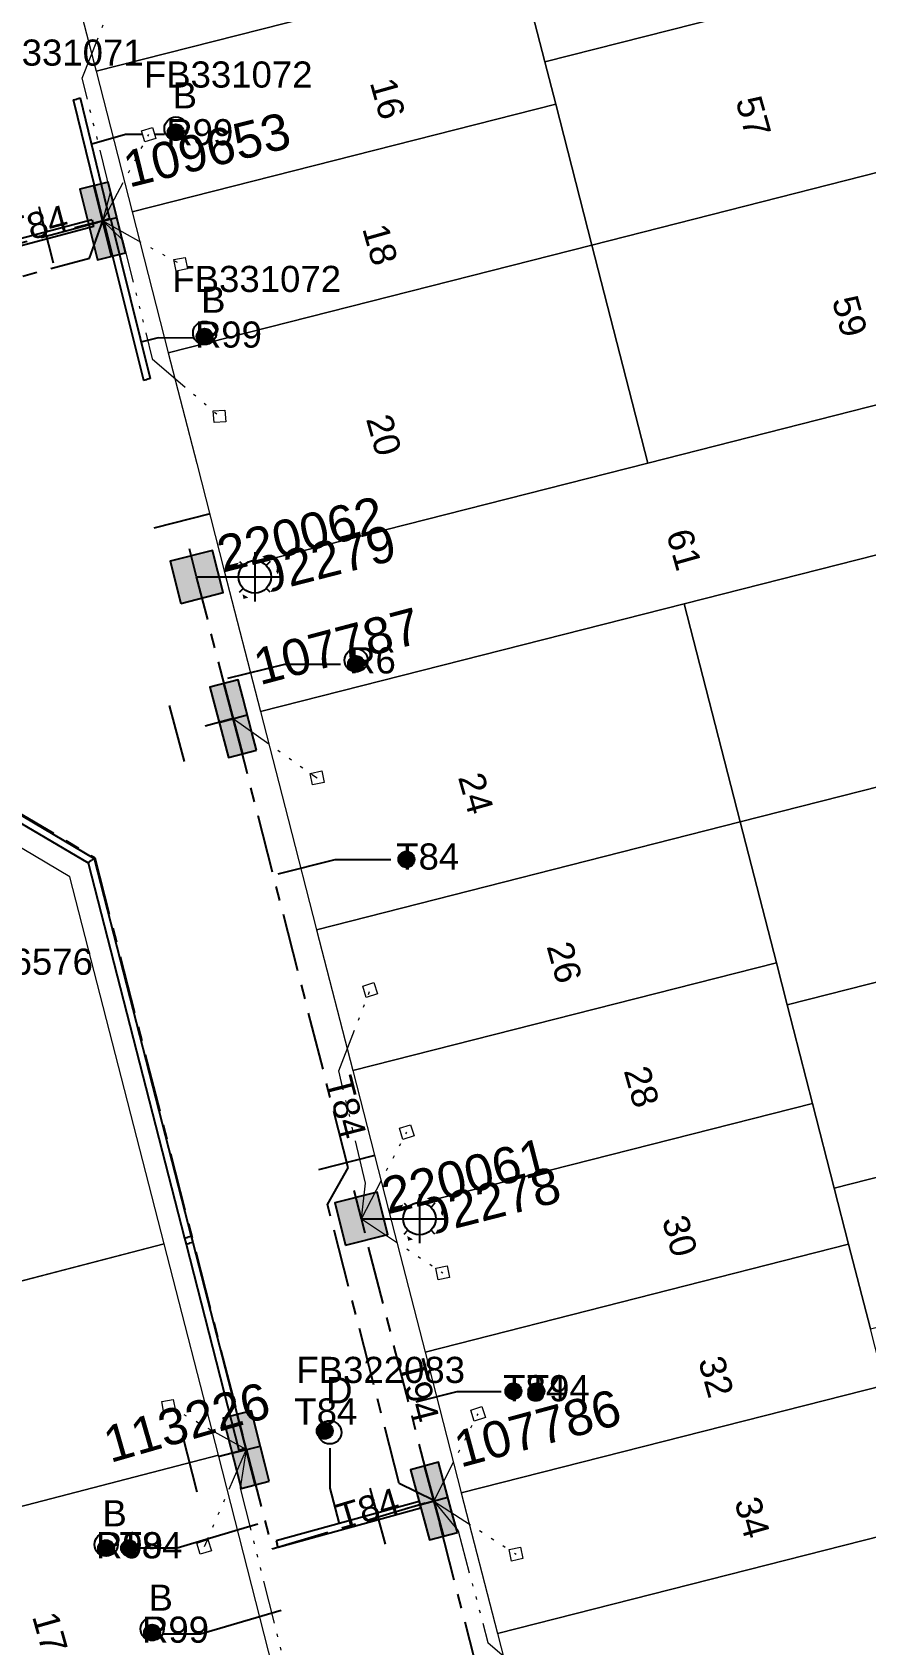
# Model space of a CAD drawing. Header units: metres. Extents: x 307635 to 308805, y 6256169 to 6257356.
# Drawn here: x 308414.2 to 308471.6, y 6256529.6 to 6256640.7 of the extents above; entities that cross this region are included whole.
import ezdxf
from ezdxf.enums import TextEntityAlignment as Align

# ---------------------------------------------------------------- set-up
doc = ezdxf.new("R2010")
doc.units = ezdxf.units.M
doc.linetypes.add('Cable Exist UG', pattern=[7, 4, -1, 1, -1])
doc.linetypes.add('PHANTOMX2', pattern=[6.6, 3, -0.75, 0.2, -0.75, 0.2, -0.75, 0.2, -0.75])
doc.layers.get('0').update_dxf_attribs({"color": 6})
doc.layers.get('Defpoints').update_dxf_attribs({"color": 250})
for name, color, linetype, lineweight in [('Cadastre Land Parcels_SP_EXT', 118, 'Continuous', 15), ('Mains_LV_EXT', 163, 'Continuous', 25), ('Mains_LV_SL_EXT', 135, 'Continuous', 25), ('Services_SP_EXT', 42, 'PHANTOMX2', 20)]:
    doc.layers.add(name, color=color, linetype=linetype, lineweight=lineweight)
for name, color, linetype in [('Duct_SP_EXT', 30, 'Continuous'), ('Equip_SP_SL_EXT', 7, 'Continuous'), ('SupportsUG_SP_LV_EXT', 7, 'Continuous'), ('SupportsUG_SP_LV_SL_EXT', 7, 'Continuous')]:
    doc.layers.add(name, color=color, linetype=linetype)
doc.styles.add('COLUMN_LABEL', font='arial.ttf', dxfattribs={"height": 2})
doc.styles.add('iecARIAL', font='arial.ttf', dxfattribs={"height": 2})
doc.styles.add('POLE_LABEL', font='arial.ttf', dxfattribs={"height": 2})
doc.styles.add('SL_LABEL', font='arial.ttf', dxfattribs={"height": 2})
doc.styles.get("Standard").update_dxf_attribs({"font": 'arial.ttf'})

# ---------------------------------------------------------------- blocks, each defined once
blk = doc.blocks.new('COLUMN_EXT')
blk.add_hatch(color=256).paths.add_polyline_path([(1.5, -1.5), (1.5, 1.5), (-1.5, 1.5), (-1.5, -1.5)])
blk.add_lwpolyline([(1.5, 1.5), (-1.5, 1.5), (-1.5, -1.5), (1.5, -1.5)], close=True)
at = {"layer": 'Defpoints', "flags": 128}
for points in [[(0, 0), (0, -2)], [(2, -4), (-2, -4)]]:
    blk.add_lwpolyline(points, dxfattribs=at)
at = {"flags": 1}
blk.add_attdef('Z', (-1.81, 2.35), '', height=0.2, rotation=180, dxfattribs=at)
at = {"flags": 9}
for tag, p in [('STREETNAME', (-1.81, 1.6)), ('LOCATION', (-1.81, 1.4)), ('SUBURB', (-1.81, 1.8)), ('LEGEND', (-1.81, 1.2)), ('NOTES', (-1.81, 2)), ('COLUMN_TYPE', (-1.81, 0.4)), ('OWNED_BY', (-1.81, 0.6)), ('USAGE', (-1.81, 1)), ('STATE', (-1.81, 0.8))]:
    blk.add_attdef(tag, text='', height=0.2, rotation=180, dxfattribs=at).set_placement(p, align=Align.MIDDLE_LEFT)
for tag, style, p in [('STRUCTURE_PLANT_NUMBER', 'POLE_LABEL', (-1.81, -0.03)), ('STREET_CODE', 'COLUMN_LABEL', (-1.81, 0.2))]:
    blk.add_attdef(tag, text='', height=0.2, rotation=180, dxfattribs=dict(at, style=style)).set_placement(p, align=Align.MIDDLE_LEFT)
at = {"style": 'COLUMN_LABEL', "width": 0.9, "flags": 8}
blk.add_attdef('ASSET_NUM', text='', height=2, rotation=270, dxfattribs=at).set_placement((2, -4), align=Align.MIDDLE_LEFT)
blk = doc.blocks.new('PILLAR_EXT')
blk.add_hatch(color=256).paths.add_polyline_path([(2.5, -1), (2.5, 1), (-2.5, 1), (-2.5, -1)])
for p, q in [((2.5, 0), (-2.5, 0)), ((0, -1), (0, 1))]:
    blk.add_line(p, q)
at = {"ltscale": 10}
blk.add_line((-2.5, 0), (2.5, 0), dxfattribs=at)
blk.add_lwpolyline([(2.5, 1), (1.25, 1), (-1.25, 1), (-2.5, 1), (-2.5, -1), (2.5, -1)], close=True)
at = {"layer": 'Defpoints'}
for p, q in [((0, 0), (0, -2)), ((2, -4), (-2, -4))]:
    blk.add_line(p, q, dxfattribs=at)
for tag, p, flags in [('STREETNAME', (0, 1.8), 9), ('LOCATION', (0, 1.2), 9), ('SUBURB', (0, 2), 1), ('PARENT', (0, 1.6), 9), ('NOTES', (0, 1.4), 9), ('SUPPORT_TYPE', (0, 0.6), 9), ('OWNED_BY', (0, 0.2), 9), ('LEGEND', (0, 1), 9), ('USAGE', (0, 0.8), 9), ('STATE', (0, 0.4), 9)]:
    blk.add_attdef(tag, p, '', height=0.2, rotation=180, dxfattribs=dict(flags=flags))
at = {"width": 0.9, "flags": 8}
blk.add_attdef('ASSET_NUM', text='', height=2, rotation=270, dxfattribs=at).set_placement((2, -4), align=Align.MIDDLE_LEFT)
blk = doc.blocks.new('DUCT_EXT')
blk.add_circle((0, 0.8), 0.8)
at = {"flags": 1}
blk.add_attdef('Z', (0, 0), '', height=0.2, dxfattribs=at)
at = {"flags": 9}
for tag, p in [('DUCT_CODE', (0, 0)), ('XSECT_TYPE', (0, -0.2)), ('STATE', (0, -0.6)), ('FB_REFERENCE', (0, -0.4)), ('NOTES', (0, -0.8))]:
    blk.add_attdef(tag, text='', height=0.2, dxfattribs=at).set_placement(p, align=Align.MIDDLE_LEFT)
blk = doc.blocks.new('SL_LANTERN_EXT')
at = {"flags": 9}
for tag, p in [('LRATECODE', (-7.4, 0)), ('LOUTREACHVOCAB', (-7.2, 0)), ('LOUTREACH', (-7, 0)), ('LANTNUMBER', (-6.6, 0)), ('LNEW', (-6.4, 0)), ('LMASTVOCAB', (-6.2, 0)), ('LMAST', (-6, 0)), ('LLAMPVOCAB', (-5.8, 0)), ('LLAMP', (-5.6, 0)), ('LEXIST', (-5.4, 0)), ('LCHARGE3PERCENT', (-5.2, 0)), ('LCHARGE3', (-5, 0)), ('LCHARGE2PERCENT', (-4.8, 0)), ('LCHARGE2', (-4.6, 0)), ('LCHARGE1PERCENT', (-4.4, 0)), ('LCHARGE1', (-4.2, 0)), ('LCATEGORY', (-4, 0)), ('LBRACKETVOCAB', (-3.8, 0)), ('LBRACKET', (-3.6, 0)), ('LKINGHEIGHT', (-3.4, 0)), ('CREPLACE', (-3.2, 0)), ('CREMOVE', (-3, 0)), ('CNUMBER', (-2.8, 0)), ('CNEW', (-2.6, 0)), ('CEXIST', (-2.4, 0)), ('USAGE', (-2.2, 0)), ('STATE', (-2, 0)), ('OWNED_BY', (-1.8, 0)), ('ORIENTATION', (-1.6, 0)), ('OPERATING_VOLTAGE', (-1.4, 0)), ('NO_PHASES', (-1.2, 0)), ('LANTERN_TYPE', (-1, 0)), ('LANTERN_PURPOSE', (-0.8, 0)), ('CONTROL_TYPE', (-0.6, 0)), ('CONSTRUCTED_VOLTAGE', (-0.4, 0))]:
    blk.add_attdef(tag, text='', height=0.001, rotation=270, dxfattribs=at).set_placement(p, align=Align.MIDDLE_LEFT)
at = {"style": 'SL_LABEL', "flags": 9}
blk.add_attdef('STREET_CODE', text='', height=0.001, rotation=270, dxfattribs=at).set_placement((0, 0), align=Align.MIDDLE_LEFT)
at = {"flags": 1}
blk.add_attdef('Z', (0, 0), '', height=0.001, rotation=270, dxfattribs=at)
at = {"width": 0.9}
blk.add_attdef('LNUMBER', text='', height=1, dxfattribs=at).set_placement((7, -1), align=Align.MIDDLE_LEFT)
at = {"flags": 9}
for tag, p in [('LREMOVE', (0, -7.6)), ('LREPLACE', (0, -7.8)), ('LTYPE', (0, -8)), ('LTYPEVOCAB', (0, -8.2)), ('LEGEND', (0, -8.4)), ('SUBURB', (0, -8.6)), ('STREETNAME', (0, -8.8)), ('LOCATION', (0, -9)), ('NOTES', (0, -9.2)), ('MAINTAINED_BY', (0, -9.86))]:
    blk.add_attdef(tag, text='', height=0.001, dxfattribs=at).set_placement(p, align=Align.MIDDLE_LEFT)
blk.add_attdef('OPERATED_BY', (0, -9.61), '', height=0.001, dxfattribs=at)
blk.add_wipeout([(5.69, 0), (5.06, -1.06), (4, -1.69), (2.94, -1.06), (2.31, 0), (2.94, 1.06), (4, 1.69), (5.06, 1.06)])
for p, q in [((4, 1.69), (4, 0)), ((0, 0), (4, 0)), ((2.94, 1.06), (3.2, 0.8)), ((5.06, 1.06), (4.8, 0.8)), ((2.94, -1.06), (3.2, -0.8)), ((4, 0), (5.69, 0)), ((4, 0), (4, -1.69)), ((5.06, -1.06), (4.8, -0.8))]:
    blk.add_line(p, q)
blk.add_circle((4, 0), 1.12)
blk = doc.blocks.new('CCP_EXT')
at = {"flags": 9}
for tag, p in [('STATE', (0, -1.8)), ('LEGEND', (0, -1.4)), ('LIFE_SUPPORT', (0, -1.6)), ('NOTES', (0, -2))]:
    blk.add_attdef(tag, text='', height=0.2, dxfattribs=at).set_placement(p, align=Align.MIDDLE_LEFT)
blk.add_wipeout([(0, 0.57), (0.57, 0), (0, -0.57), (-0.57, 0)])
blk.add_lwpolyline([(-0.57, 0), (0, 0.57), (0.57, 0), (0, -0.57), (-0.57, 0)])
at = {"flags": 1}
blk.add_attdef('Z', (0, 0), '', height=0.2, dxfattribs=at)
at = {"flags": 9}
for tag, p in [('CCP_TYPE', (0, 0)), ('CONSTRUCTED_VOLTAGE', (0, -0.2)), ('OPERATING_VOLTAGE', (0, -0.6)), ('ORIENTATION', (0, -0.8)), ('OWNED_BY', (0, -1)), ('NO_PHASES', (0, -0.4)), ('USAGE', (0, -1.2))]:
    blk.add_attdef(tag, text='', height=0.2, dxfattribs=at).set_placement(p, align=Align.MIDDLE_LEFT)
blk = doc.blocks.new('CABLE_LARGE_EXT')
h = blk.add_hatch(color=256)
edge = h.paths.add_edge_path()
edge.add_arc((0, 0.55), 0.55, 0, 360)
blk.add_circle((0, 0.55), 0.55)
at = {"flags": 1}
blk.add_attdef('Z', (0, 0), '', height=0.2, dxfattribs=at)
at = {"flags": 9}
for tag, p in [('COND_CODE', (0, 0)), ('STATE', (0, -0.4)), ('XSECT_SIZE', (0, -0.6)), ('FB_REFERENCE', (0, -0.2)), ('NOTES', (0, -0.8))]:
    blk.add_attdef(tag, text='', height=0.2, dxfattribs=at).set_placement(p, align=Align.MIDDLE_LEFT)

msp = doc.modelspace()

# ---------------------------------------------------------------- linework, layer by layer
at = {"layer": 'Cadastre Land Parcels_SP_EXT', "linetype": 'Continuous'}
for points in [[(308478.64, 6256646.02), (308475.4, 6256658.62), (308446.26, 6256651.21), (308447.76, 6256645.38), (308449.5, 6256638.61), (308478.64, 6256646.02)], [(308447.76, 6256645.38), (308446.26, 6256651.21), (308445.27, 6256655.07), (308416.13, 6256647.66), (308418.62, 6256637.97), (308447.76, 6256645.38)], [(308481.87, 6256633.42), (308478.64, 6256646.02), (308449.5, 6256638.61), (308450.25, 6256635.69), (308452.73, 6256626), (308481.87, 6256633.42)], [(308450.25, 6256635.69), (308449.5, 6256638.61), (308447.76, 6256645.38), (308418.62, 6256637.97), (308421.1, 6256628.28), (308450.25, 6256635.69)], [(308452.73, 6256626), (308450.25, 6256635.69), (308421.1, 6256628.28), (308423.59, 6256618.59), (308452.73, 6256626)], [(308485.73, 6256618.41), (308481.87, 6256633.42), (308452.73, 6256626), (308456.59, 6256610.99), (308485.73, 6256618.41)], [(308456.59, 6256610.99), (308452.73, 6256626), (308423.59, 6256618.59), (308425.55, 6256610.97), (308427.44, 6256603.58), (308456.59, 6256610.99)], [(308459.07, 6256601.3), (308488.21, 6256608.72), (308485.73, 6256618.41), (308456.59, 6256610.99), (308427.44, 6256603.58), (308429.93, 6256593.89), (308459.07, 6256601.3)], [(308492.07, 6256593.7), (308488.21, 6256608.72), (308459.07, 6256601.3), (308462.93, 6256586.29), (308492.07, 6256593.7)], [(308462.93, 6256586.29), (308459.07, 6256601.3), (308429.93, 6256593.89), (308431.83, 6256586.48), (308433.79, 6256578.87), (308462.93, 6256586.29)], [(308495.3, 6256581.11), (308492.07, 6256593.7), (308462.93, 6256586.29), (308465.42, 6256576.6), (308466.16, 6256573.69), (308495.3, 6256581.11)], [(308465.42, 6256576.6), (308462.93, 6256586.29), (308433.79, 6256578.87), (308436.28, 6256569.18), (308465.42, 6256576.6)], [(308423.3, 6256557.24), (308416.81, 6256582.52), (308411.93, 6256585.41), (308400.28, 6256582.44), (308407.71, 6256553.18), (308423.3, 6256557.24)], [(308498.54, 6256568.51), (308495.3, 6256581.11), (308466.16, 6256573.69), (308467.91, 6256566.91), (308469.4, 6256561.09), (308498.54, 6256568.51)], [(308467.91, 6256566.91), (308466.16, 6256573.69), (308465.42, 6256576.6), (308436.28, 6256569.18), (308438.76, 6256559.49), (308467.91, 6256566.91)], [(308501.03, 6256558.82), (308498.54, 6256568.51), (308469.4, 6256561.09), (308470.39, 6256557.22), (308471.89, 6256551.4), (308501.03, 6256558.82)], [(308470.39, 6256557.22), (308469.4, 6256561.09), (308467.91, 6256566.91), (308438.76, 6256559.49), (308441.25, 6256549.8), (308470.39, 6256557.22)], [(308427.04, 6256542.69), (308423.3, 6256557.24), (308393.92, 6256549.6), (308397.65, 6256535.05), (308427.04, 6256542.69)], [(308472.88, 6256547.53), (308471.89, 6256551.4), (308470.39, 6256557.22), (308441.25, 6256549.8), (308443.74, 6256540.11), (308472.88, 6256547.53)], [(308475.37, 6256537.84), (308474.37, 6256541.71), (308472.88, 6256547.53), (308443.74, 6256540.11), (308446.23, 6256530.42), (308475.37, 6256537.84)], [(308430.77, 6256528.14), (308427.04, 6256542.69), (308397.65, 6256535.05), (308401.39, 6256520.51), (308430.77, 6256528.14)], [(308477.86, 6256528.15), (308477.61, 6256529.11), (308475.37, 6256537.84), (308446.23, 6256530.42), (308448.72, 6256520.73), (308477.86, 6256528.15)]]:
    msp.add_lwpolyline(points, close=True, dxfattribs=at)
at = {"layer": 'Duct_SP_EXT'}
for p, q in [((308417.07, 6256636), (308417.3, 6256636.05)), ((308419.1, 6256627.67), (308417.07, 6256636)), ((308417.54, 6256636.11), (308417.3, 6256636.05)), ((308419.57, 6256627.79), (308417.54, 6256636.11)), ((308419.57, 6256627.79), (308419.34, 6256627.73)), ((308419.61, 6256627.83), (308419.38, 6256627.77)), ((308419.61, 6256627.83), (308422.35, 6256616.81)), ((308418.35, 6256627.73), (308408.55, 6256625.14)), ((308418.47, 6256627.27), (308408.67, 6256624.67)), ((308418.35, 6256627.73), (308418.41, 6256627.5)), ((308418.47, 6256627.27), (308418.41, 6256627.5)), ((308419.1, 6256627.67), (308419.34, 6256627.73)), ((308419.14, 6256627.71), (308419.38, 6256627.77)), ((308419.14, 6256627.71), (308421.89, 6256616.7)), ((308421.89, 6256616.7), (308422.12, 6256616.75)), ((308422.35, 6256616.81), (308422.12, 6256616.75)), ((308412.16, 6256586.97), (308418.07, 6256583.47)), ((308412.23, 6256587.49), (308418.49, 6256583.78)), ((308418.07, 6256583.47), (308418.28, 6256583.63)), ((308418.07, 6256583.47), (308424.7, 6256557.64)), ((308418.49, 6256583.78), (308418.28, 6256583.63)), ((308418.49, 6256583.78), (308425.16, 6256557.76)), ((308424.7, 6256557.64), (308424.93, 6256557.7)), ((308424.7, 6256557.64), (308424.81, 6256557.22)), ((308424.81, 6256557.22), (308425.04, 6256557.29)), ((308424.81, 6256557.22), (308425.04, 6256557.29)), ((308424.81, 6256557.22), (308424.81, 6256557.22)), ((308425.16, 6256557.76), (308424.93, 6256557.7)), ((308425.28, 6256557.35), (308425.04, 6256557.29)), ((308425.28, 6256557.35), (308425.04, 6256557.29)), ((308425.16, 6256557.76), (308425.28, 6256557.35)), ((308425.28, 6256557.35), (308425.28, 6256557.35)), ((308425.28, 6256557.35), (308428.92, 6256543.17)), ((308428.45, 6256543.05), (308428.68, 6256543.11)), ((308428.92, 6256543.17), (308428.68, 6256543.11)), ((308440.84, 6256539.52), (308431.02, 6256536.81)), ((308440.97, 6256539.06), (308431.15, 6256536.35)), ((308440.84, 6256539.52), (308440.91, 6256539.29)), ((308440.97, 6256539.06), (308440.91, 6256539.29)), ((308431.02, 6256536.81), (308431.08, 6256536.58)), ((308431.15, 6256536.35), (308431.08, 6256536.58))]:
    msp.add_line(p, q, dxfattribs=at)
for points in [[(308423.33, 6256633.62), (308420.64, 6256633.6), (308418.32, 6256632.94)], [(308425.31, 6256619.6), (308422.89, 6256619.62), (308421.69, 6256619.31)], [(308435.44, 6256597.13), (308431.58, 6256597.13), (308427.67, 6256596.16)], [(308438.91, 6256583.68), (308435.04, 6256583.68), (308431.13, 6256582.7)], [(308434.71, 6256543.19), (308434.71, 6256540.43), (308435.32, 6256538.06)], [(308423.22, 6256530.4), (308425.81, 6256530.4), (308430.02, 6256531.64), (308431.36, 6256532.04)]]:
    msp.add_lwpolyline(points, dxfattribs=at)
at = {"layer": 'Mains_LV_EXT', "linetype": 'Cable Exist UG'}
for points in [[(308402.82, 6256645.82), (308403.31, 6256643.88), (308403.31, 6256643.88), (308408.08, 6256624.72), (308419.08, 6256627.66)], [(308382.84, 6256593.97), (308387.29, 6256593.05), (308387.29, 6256593.05), (308396.92, 6256595.53), (308399.66, 6256596.22), (308399.66, 6256596.22), (308409.52, 6256598.73), (308409.34, 6256601.42), (308409.34, 6256601.42), (308412.61, 6256606.92), (308410.47, 6256615.25), (308408.76, 6256622.56), (308418.18, 6256625.11), (308419.08, 6256627.66)], [(308428.97, 6256543.04), (308430.73, 6256536.26), (308441.85, 6256539.59)]]:
    msp.add_lwpolyline(points, dxfattribs=at)
at = {"layer": 'Services_SP_EXT'}
for points in [[(308419.08, 6256627.66), (308419.62, 6256629.63), (308419.62, 6256629.63), (308417.66, 6256637.48), (308419.87, 6256643.11)], [(308428.95, 6256543.08), (308428.54, 6256540.44), (308431.88, 6256527.09), (308429.83, 6256521.56)]]:
    msp.add_lwpolyline(points, dxfattribs=at)

# ---------------------------------------------------------------- block references
at = {"layer": 'Duct_SP_EXT'}
for name, p in [('DUCT_EXT', (308424.12, 6256633.22)), ('DUCT_EXT', (308426.09, 6256619.15)), ('CABLE_LARGE_EXT', (308426.09, 6256619.15)), ('DUCT_EXT', (308436.51, 6256596.62)), ('CABLE_LARGE_EXT', (308436.51, 6256596.62)), ('CABLE_LARGE_EXT', (308439.97, 6256583.16)), ('CABLE_LARGE_EXT', (308447.33, 6256546.55)), ('CABLE_LARGE_EXT', (308448.91, 6256546.55)), ('CABLE_LARGE_EXT', (308434.35, 6256543.82)), ('DUCT_EXT', (308434.7, 6256543.47)), ('DUCT_EXT', (308419.31, 6256535.75)), ('CABLE_LARGE_EXT', (308419.31, 6256535.75)), ('CABLE_LARGE_EXT', (308420.89, 6256535.75)), ('DUCT_EXT', (308422.48, 6256529.94)), ('CABLE_LARGE_EXT', (308422.48, 6256529.94))]:
    msp.add_blockref(name, p, dxfattribs=at)
at = {"layer": 'SupportsUG_SP_LV_SL_EXT'}
ref = msp.add_blockref('COLUMN_EXT', (308425.54, 6256603.16), dxfattribs=dict(at, rotation=194.3710240475313))
ref.add_attrib('ASSET_NUM', '792279', dxfattribs={"layer": '0', "height": 2.5, "rotation": 14.371, "style": 'COLUMN_LABEL'}).set_placement((308427.54, 6256603.91), align=Align.TOP_LEFT)
ref = msp.add_blockref('COLUMN_EXT', (308436.87, 6256558.98), dxfattribs=dict(at, rotation=194.3710240475313))
ref.add_attrib('ASSET_NUM', '792278', dxfattribs={"layer": '0', "height": 2.5, "rotation": 14.371, "style": 'COLUMN_LABEL'}).set_placement((308438.87, 6256559.73), align=Align.TOP_LEFT)

# ---------------------------------------------------------------- texts
at = {"layer": 'Cadastre Land Parcels_SP_EXT'}
for s, rotation, p in [('16', 285.7505, (308437.44, 6256637.19)), ('57', 285.7498, (308462.6, 6256635.95)), ('18', 285.7466, (308436.92, 6256627.14)), ('59', 285.7496, (308469.23, 6256622.21)), ('20', 285.7498, (308437.18, 6256614.03)), ('61', 285.7559, (308457.83, 6256606.15)), ('24', 285.7485, (308443.51, 6256589.37)), ('26', 285.7559, (308449.6, 6256577.73)), ('28', 285.749, (308454.91, 6256569.17)), ('30', 285.752, (308457.54, 6256558.9)), ('32', 285.7598, (308460.03, 6256549.21)), ('34', 285.7451, (308462.52, 6256539.52)), ('17', 285.7476, (308414.21, 6256531.6))]:
    msp.add_text(s, height=1.8, rotation=rotation, dxfattribs=at).set_placement(p)
at = {"layer": 'Duct_SP_EXT'}
for s, p in [('FB331071', (308410.29, 6256638.35)), ('FB331072', (308421.91, 6256636.84)), ('B', (308423.89, 6256635.41)), ('R99', (308423.45, 6256632.87)), ('FB331072', (308423.87, 6256622.77)), ('B', (308425.85, 6256621.34)), ('R99', (308425.42, 6256618.94)), ('R6', (308436.03, 6256596.51)), ('T84', (308439.27, 6256583.01)), ('FB346576', (308406.8, 6256575.77)), ('FB322083', (308432.4, 6256547.67)), ('D', (308434.45, 6256546.27)), ('T84', (308446.63, 6256546.41)), ('T94', (308448.25, 6256546.41)), ('T84', (308432.26, 6256544.81)), ('B', (308419.06, 6256537.8)), ('R99', (308418.61, 6256535.6)), ('T84', (308420.23, 6256535.6)), ('B', (308422.23, 6256531.99)), ('R99', (308421.78, 6256529.79))]:
    msp.add_text(s, height=1.8, dxfattribs=at).set_placement(p)
at = {"layer": 'Mains_LV_EXT'}
for s, rotation, p in [('T84', 14.9151, (308412.66, 6256625.95)), ('T94', 284.371, (308439.44, 6256549)), ('T84', 16.6624, (308435.5, 6256537.53))]:
    msp.add_text(s, height=1.8, rotation=rotation, dxfattribs=at).set_placement(p)

# ---------------------------------------------------------------- next in the draw order: block references
at = {"layer": 'Equip_SP_SL_EXT'}
ref = msp.add_blockref('SL_LANTERN_EXT', (308425.54, 6256603.16), dxfattribs=at)
ref.add_attrib('ASSET_NUM', '220062', dxfattribs={"layer": '0', "height": 2.5, "rotation": 14.371, "style": 'iecARIAL'}).set_placement((308427.04, 6256604.66), align=Align.MIDDLE_LEFT)
ref = msp.add_blockref('SL_LANTERN_EXT', (308436.87, 6256558.98), dxfattribs=at)
ref.add_attrib('ASSET_NUM', '220061', dxfattribs={"layer": '0', "height": 2.5, "rotation": 14.371, "style": 'iecARIAL'}).set_placement((308438.37, 6256560.48), align=Align.MIDDLE_LEFT)
at = {"layer": 'Services_SP_EXT'}
for p, rotation in [((308422.24, 6256633.6), 242.0154165955095), ((308424.44, 6256624.68), 146.0154164427805), ((308427.12, 6256614.21), 139.4412140808131), ((308433.83, 6256589.32), 146.8477812987582), ((308437.47, 6256574.72), 242.8477812437035), ((308442.47, 6256555.25), 146.3710238734253), ((308423.61, 6256546.07), 326.117626415506), ((308444.9, 6256545.54), 243.1523756212547), ((308426.05, 6256536.38), 62.11762672325979), ((308447.51, 6256535.89), 147.1523752302153)]:
    msp.add_blockref('CCP_EXT', p, dxfattribs=dict(at, rotation=rotation))

# ---------------------------------------------------------------- next in the draw order: linework, layer by layer
at = {"layer": 'Duct_SP_EXT'}
msp.add_line((308424.81, 6256557.22), (308428.45, 6256543.05), dxfattribs=at)
for points in [[(308446.5, 6256547.07), (308443.45, 6256547.07), (308440.62, 6256546.35)], [(308421.62, 6256536.33), (308424.21, 6256536.33), (308428.43, 6256537.58), (308429.76, 6256537.97)]]:
    msp.add_lwpolyline(points, dxfattribs=at)
at = {"layer": 'Mains_LV_EXT', "linetype": 'Cable Exist UG'}
for points in [[(308386.24, 6256580.92), (308392.67, 6256582.56), (308392.67, 6256582.56), (308399.78, 6256584.38), (308402.45, 6256585.06), (308402.45, 6256585.06), (308412.24, 6256587.55), (308418.54, 6256583.82), (308428.97, 6256543.04)], [(308441.85, 6256539.59), (308436.87, 6256558.98)]]:
    msp.add_lwpolyline(points, dxfattribs=at)
msp.add_lwpolyline([(308453.47, 6256488.17), (308451.5, 6256489.45), (308451.5, 6256489.45, 0.064266), (308450.09, 6256499.35), (308450.09, 6256499.35), (308447.04, 6256511.35), (308448.48, 6256513.76), (308448.48, 6256513.76), (308441.85, 6256539.59)], format="xyb", dxfattribs=at)
at = {"layer": 'Mains_LV_SL_EXT', "linetype": 'Cable Exist UG'}
msp.add_lwpolyline([(308428.05, 6256593.44), (308425.54, 6256603.16)], dxfattribs=at)
at = {"layer": 'Services_SP_EXT'}
for points in [[(308419.08, 6256627.66), (308422.24, 6256633.6)], [(308419.08, 6256627.66), (308424.44, 6256624.68)], [(308419.08, 6256627.66), (308420.44, 6256626.36), (308420.44, 6256626.36), (308422.48, 6256618.18), (308427.12, 6256614.21)], [(308428.06, 6256593.4), (308433.83, 6256589.32)], [(308436.87, 6256558.98), (308437.16, 6256561.43), (308435.32, 6256569.15), (308437.47, 6256574.72)], [(308436.87, 6256558.98), (308442.47, 6256555.25)], [(308428.95, 6256543.08), (308423.61, 6256546.07)], [(308441.86, 6256539.54), (308444.9, 6256545.54)], [(308428.95, 6256543.08), (308426.05, 6256536.38)], [(308441.86, 6256539.54), (308443.52, 6256537.5), (308445.58, 6256529.81), (308450, 6256526)], [(308441.86, 6256539.54), (308447.51, 6256535.89)]]:
    msp.add_lwpolyline(points, dxfattribs=at)

# ---------------------------------------------------------------- next in the draw order: block references
at = {"layer": 'Duct_SP_EXT'}
msp.add_blockref('CABLE_LARGE_EXT', (308424.1, 6256633.22), dxfattribs=at)
at = {"layer": 'Services_SP_EXT', "rotation": 242.3710240333811}
msp.add_blockref('CCP_EXT', (308439.99, 6256564.94), dxfattribs=at)
at = {"layer": 'SupportsUG_SP_LV_EXT'}
ref = msp.add_blockref('PILLAR_EXT', (308419.08, 6256627.66), dxfattribs=dict(at, rotation=284.015416669958))
ref.add_attrib('ASSET_NUM', '109653', dxfattribs={"layer": '0', "height": 2.5, "rotation": 13.9776, "style": 'iecARIAL'}).set_placement((308420.58, 6256631.16), align=Align.MIDDLE_LEFT)
ref = msp.add_blockref('PILLAR_EXT', (308428.06, 6256593.4), dxfattribs=dict(at, rotation=284.8477812535442))
ref.add_attrib('ASSET_NUM', '107787', dxfattribs={"layer": '0', "height": 2.5, "rotation": 14.8478, "style": 'iecARIAL'}).set_placement((308429.56, 6256596.9), align=Align.MIDDLE_LEFT)
ref = msp.add_blockref('PILLAR_EXT', (308428.95, 6256543.08), dxfattribs=dict(at, rotation=284.267901174282))
ref.add_attrib('ASSET_NUM', '113226', dxfattribs={"layer": '0', "height": 2.5, "rotation": 16.0573, "style": 'iecARIAL'}).set_placement((308430.45, 6256546.58), align=Align.MIDDLE_RIGHT)
ref = msp.add_blockref('PILLAR_EXT', (308441.86, 6256539.54), dxfattribs=dict(at, rotation=285.1523753285518))
ref.add_attrib('ASSET_NUM', '107786', dxfattribs={"layer": '0', "height": 2.5, "rotation": 15.1524, "style": 'iecARIAL'}).set_placement((308443.36, 6256543.04), align=Align.MIDDLE_LEFT)

# ---------------------------------------------------------------- next in the draw order: texts
at = {"layer": 'Mains_LV_EXT'}
msp.add_text('T84', height=1.8, rotation=284.371, dxfattribs=at).set_placement((308434.43, 6256568.53))

# ---------------------------------------------------------------- next in the draw order: linework, layer by layer
at = {"layer": 'Mains_LV_EXT', "linetype": 'Cable Exist UG'}
msp.add_lwpolyline([(308441.85, 6256539.59), (308439.48, 6256540.76), (308439.48, 6256540.76), (308434.55, 6256559.96), (308435.97, 6256562.48), (308435.97, 6256562.48), (308428.05, 6256593.44)], dxfattribs=at)
at = {"layer": 'Services_SP_EXT'}
msp.add_lwpolyline([(308436.87, 6256558.98), (308439.99, 6256564.94)], dxfattribs=at)

doc.saveas('drawing.dxf')
